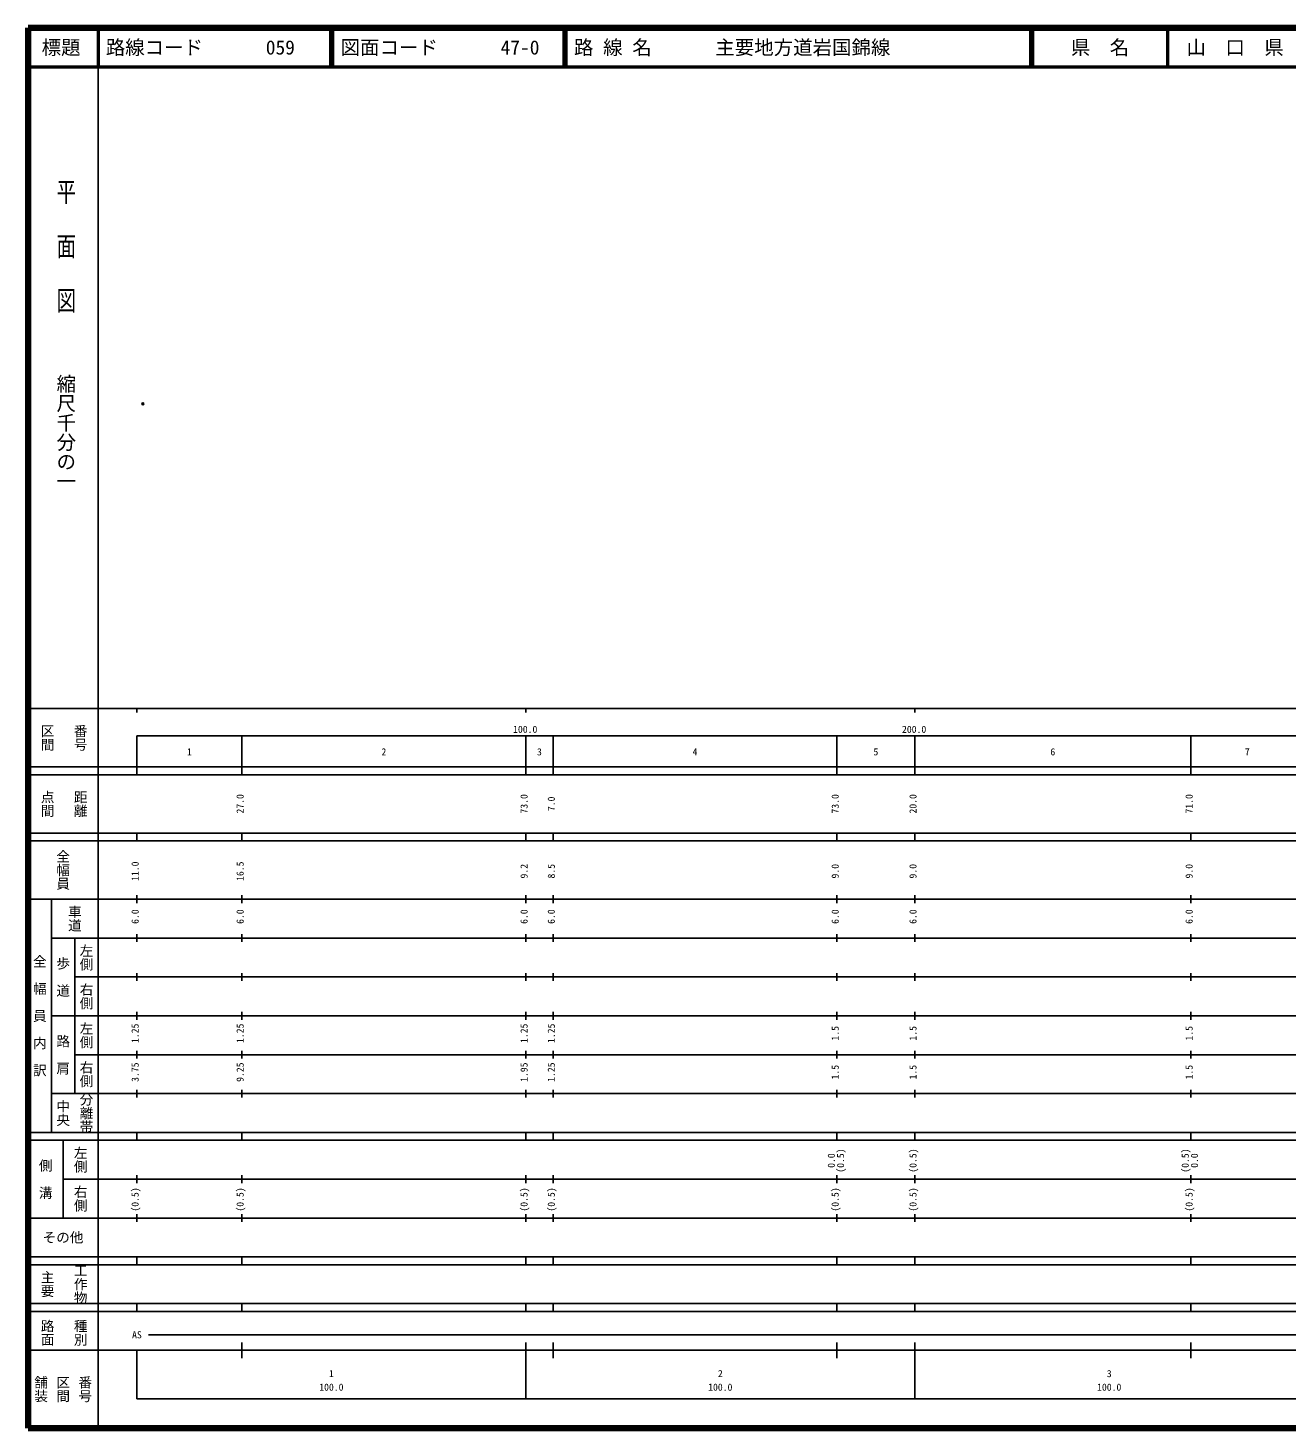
# Model space of a CAD drawing. Units: millimetres on the paper. Extents: x 40 to 680, y 20 to 380.
# Drawn here: x 40 to 363.7, y 20 to 380 of the extents above; entities that cross this region are included whole.
import ezdxf
from ezdxf.enums import TextEntityAlignment as Align

# ---------------------------------------------------------------- set-up
doc = ezdxf.new("R2010")
doc.units = ezdxf.units.MM
doc.header["$PDMODE"] = 32
doc.header["$PDSIZE"] = 0.5
doc.layers.add('M-OTRS', color=6, linetype='Continuous')
doc.layers.add('M-TTL-TXT', color=7, linetype='Continuous')
for name, color, linetype, lineweight in [('M-TTL', 2, 'Continuous', 140), ('M-TTL-BAND', 7, 'Continuous', 25), ('M-TTL-LINE', 7, 'Continuous', 50)]:
    doc.layers.add(name, color=color, linetype=linetype, lineweight=lineweight)
doc.styles.add('@ＭＳ ゴシック', font='')
doc.styles.add('ＭＳ ゴシック', font='')
doc.styles.get('@ＭＳ ゴシック').set_extended_font_data('@MS Gothic')
doc.styles.get('ＭＳ ゴシック').set_extended_font_data('MS Gothic')

msp = doc.modelspace()

# ---------------------------------------------------------------- linework, layer by layer
at = {"layer": 'M-OTRS'}
msp.add_point((69.537, 283.371), dxfattribs=at)
at = {"layer": 'M-TTL'}
for p, q in [((40, 380), (40, 20)), ((680, 380), (40, 380)), ((40, 20), (680, 20))]:
    msp.add_line(p, q, dxfattribs=at)
at = {"layer": 'M-TTL-BAND'}
for p, q in [((58, 370), (58, 20)), ((40, 205), (579, 205)), ((68, 205), (68, 204)), ((168, 205), (168, 204)), ((268, 205), (268, 204)), ((68, 198), (579, 198)), ((68, 198), (68, 188)), ((95, 188), (95, 198)), ((168, 188), (168, 198)), ((175, 188), (175, 198)), ((248, 188), (248, 198)), ((268, 188), (268, 198)), ((339, 188), (339, 198)), ((40, 190), (579, 190)), ((40, 188), (579, 188)), ((40, 173), (579, 173)), ((68, 171), (68, 173)), ((95, 171), (95, 173)), ((168, 171), (168, 173)), ((175, 171), (175, 173)), ((248, 171), (248, 173)), ((268, 171), (268, 173)), ((339, 171), (339, 173)), ((40, 171), (579, 171)), ((40, 156), (579, 156)), ((46, 96), (46, 156)), ((68, 155), (68, 157)), ((95, 155), (95, 157)), ((168, 155), (168, 157)), ((175, 155), (175, 157)), ((248, 155), (248, 157)), ((268, 155), (268, 157)), ((339, 155), (339, 157)), ((46, 146), (579, 146)), ((52, 146), (52, 106)), ((68, 145), (68, 147)), ((95, 145), (95, 147)), ((168, 145), (168, 147)), ((175, 145), (175, 147)), ((248, 145), (248, 147)), ((268, 145), (268, 147)), ((339, 145), (339, 147)), ((68, 135), (68, 137)), ((95, 135), (95, 137)), ((168, 135), (168, 137)), ((175, 135), (175, 137)), ((248, 135), (248, 137)), ((268, 135), (268, 137)), ((339, 135), (339, 137)), ((52, 136), (579, 136)), ((46, 126), (579, 126)), ((68, 125), (68, 127)), ((95, 125), (95, 127)), ((168, 125), (168, 127)), ((175, 125), (175, 127)), ((248, 125), (248, 127)), ((268, 125), (268, 127)), ((339, 125), (339, 127)), ((52, 116), (579, 116)), ((68, 115), (68, 117)), ((95, 115), (95, 117)), ((168, 115), (168, 117)), ((175, 115), (175, 117)), ((248, 115), (248, 117)), ((268, 115), (268, 117)), ((339, 115), (339, 117)), ((46, 106), (579, 106)), ((68, 105), (68, 107)), ((95, 105), (95, 107)), ((168, 105), (168, 107)), ((175, 105), (175, 107)), ((248, 105), (248, 107)), ((268, 105), (268, 107)), ((339, 105), (339, 107)), ((40, 96), (579, 96)), ((40, 94), (579, 94)), ((49, 94), (49, 74)), ((68, 94), (68, 96)), ((95, 94), (95, 96)), ((168, 94), (168, 96)), ((175, 94), (175, 96)), ((248, 94), (248, 96)), ((268, 94), (268, 96)), ((339, 94), (339, 96)), ((49, 84), (579, 84)), ((68, 83), (68, 85)), ((95, 83), (95, 85)), ((168, 83), (168, 85)), ((175, 83), (175, 85)), ((248, 83), (248, 85)), ((268, 83), (268, 85)), ((339, 83), (339, 85)), ((40, 74), (579, 74)), ((68, 73), (68, 75)), ((95, 73), (95, 75)), ((168, 73), (168, 75)), ((175, 73), (175, 75)), ((248, 73), (248, 75)), ((268, 73), (268, 75)), ((339, 73), (339, 75)), ((40, 64), (579, 64)), ((40, 62), (579, 62)), ((68, 62), (68, 64)), ((95, 62), (95, 64)), ((168, 62), (168, 64)), ((175, 62), (175, 64)), ((248, 62), (248, 64)), ((268, 62), (268, 64)), ((339, 62), (339, 64)), ((40, 52), (579, 52)), ((68, 50), (68, 52)), ((95, 50), (95, 52)), ((168, 50), (168, 52)), ((175, 50), (175, 52)), ((248, 50), (248, 52)), ((268, 50), (268, 52)), ((339, 50), (339, 52)), ((40, 50), (579, 50)), ((71, 44), (465, 44)), ((40, 40), (579, 40)), ((68, 40), (68, 27.5)), ((95, 38), (95, 42)), ((168, 27.5), (168, 42)), ((175, 38), (175, 42)), ((248, 38), (248, 42)), ((268, 27.5), (268, 42)), ((339, 38), (339, 42)), ((68, 27.5), (579, 27.5))]:
    msp.add_line(p, q, dxfattribs=at)
at = {"layer": 'M-TTL-LINE'}
for p, q in [((58, 380), (58, 370)), ((117.75, 380), (117.75, 370)), ((118.25, 380), (118.25, 370)), ((177.75, 380), (177.75, 370)), ((178.25, 380), (178.25, 370)), ((297.75, 380), (297.75, 370)), ((298.25, 380), (298.25, 370)), ((333, 380), (333, 370)), ((40, 370), (680, 370))]:
    msp.add_line(p, q, dxfattribs=at)

# ---------------------------------------------------------------- texts
at = {"layer": 'M-TTL-BAND', "style": '@ＭＳ ゴシック', "width": 1.4}
msp.add_text('平  面  図', height=3.666, rotation=270, dxfattribs=at).set_placement((49.777, 306.475), align=Align.MIDDLE_RIGHT)
at = {"layer": 'M-TTL-BAND', "style": '@ＭＳ ゴシック'}
msp.add_text('縮尺千分の一', height=3.666, rotation=270, dxfattribs=at).set_placement((49.777, 261.03), align=Align.MIDDLE_RIGHT)
for s, p in [('区間', (45, 197.5)), ('番号', (53.5, 197.5)), ('点間', (45, 180.5)), ('距離', (53.5, 180.5)), ('全幅員', (49, 163.5)), ('車道', (52, 151)), ('左側', (55, 141)), ('全\u3000幅\u3000員\u3000内\u3000訳', (43, 126)), ('歩\u3000道', (49, 136)), ('右側', (55, 131)), ('左側', (55, 121)), ('路\u3000肩', (49, 116)), ('右側', (55, 111)), ('分離帯', (55, 101)), ('中央', (49, 101)), ('左側', (53.5, 89)), ('側\u3000溝', (44.5, 84)), ('右側', (53.5, 79)), ('工作物', (53.5, 57)), ('主要', (45, 57)), ('路面', (45, 44.5)), ('種別', (53.5, 44.5)), ('舗装', (43.333, 30)), ('区間', (49, 30)), ('番号', (54.667, 30))]:
    msp.add_text(s, height=2.566, rotation=270, dxfattribs=at).set_placement(p, align=Align.MIDDLE_CENTER)
at = {"layer": 'M-TTL-BAND', "style": 'ＭＳ ゴシック'}
for s, p in [('100.0', (167.844, 198.195)), ('200.0', (267.844, 198.195)), ('1', (81.5, 192.405)), ('2', (131.5, 192.405)), ('3', (171.5, 192.405)), ('4', (211.5, 192.405)), ('5', (258, 192.405)), ('6', (303.5, 192.405)), ('7', (353.5, 192.405)), ('AS', (68, 42.5)), ('1', (118, 32.523)), ('2', (218, 32.523)), ('3', (318, 32.523)), ('100.0', (118, 29.033)), ('100.0', (218, 29.033)), ('100.0', (318, 29.033))]:
    msp.add_text(s, height=1.833, dxfattribs=at).set_placement(p, align=Align.BOTTOM_CENTER)
for s, p in [('27.0', (96, 180.5)), ('73.0', (169, 180.5)), ('7.0', (176, 180.5)), ('73.0', (249, 180.5)), ('20.0', (269, 180.5)), ('71.0', (340, 180.5)), ('11.0', (69, 163.174)), ('16.5', (96, 163.174)), ('9.2', (169, 163.174)), ('8.5', (176, 163.174)), ('9.0', (249, 163.174)), ('9.0', (269, 163.174)), ('9.0', (340, 163.174)), ('6.0', (69, 151.5)), ('6.0', (96, 151.5)), ('6.0', (169, 151.5)), ('6.0', (176, 151.5)), ('6.0', (249, 151.5)), ('6.0', (269, 151.5)), ('6.0', (340, 151.5)), ('1.25', (69, 121.5)), ('1.25', (96, 121.5)), ('1.25', (169, 121.5)), ('1.25', (176, 121.5)), ('1.5', (249, 121.5)), ('1.5', (269, 121.5)), ('1.5', (340, 121.5)), ('3.75', (69, 111.5)), ('9.25', (96, 111.5)), ('1.95', (169, 111.5)), ('1.25', (176, 111.5)), ('1.5', (249, 111.5)), ('1.5', (269, 111.5)), ('1.5', (340, 111.5)), ('0.0', (248, 88.764)), ('(0.5)', (250.37, 88.764)), ('(0.5)', (269, 88.764)), ('(0.5)', (339, 88.764)), ('0.0', (341.37, 88.764)), ('(0.5)', (69, 78.764)), ('(0.5)', (96, 78.764)), ('(0.5)', (169, 78.764)), ('(0.5)', (176, 78.764)), ('(0.5)', (249, 78.764)), ('(0.5)', (269, 78.764)), ('(0.5)', (340, 78.764))]:
    msp.add_text(s, height=1.833, rotation=90, dxfattribs=at).set_placement(p, align=Align.BOTTOM_CENTER)
msp.add_text('その他', height=2.566, dxfattribs=at).set_placement((49, 69), align=Align.MIDDLE_CENTER)
at = {"layer": 'M-TTL-TXT', "style": 'ＭＳ ゴシック'}
for s, p in [('標題', (48.5, 375)), ('県\u3000名', (315.625, 375)), ('山\u3000口\u3000県', (350.375, 375))]:
    msp.add_text(s, height=3.666, dxfattribs=at).set_placement(p, align=Align.MIDDLE_CENTER)
for s, p in [('路線コード', (60, 375)), ('059', (101.142, 375)), ('図面コード', (120.38, 375)), ('47-0', (161.521, 375)), ('路 線 名', (180.38, 375)), ('主要地方道岩国錦線', (216.734, 375))]:
    msp.add_text(s, height=3.666, dxfattribs=at).set_placement(p, align=Align.MIDDLE_LEFT)

doc.saveas('drawing.dxf')
